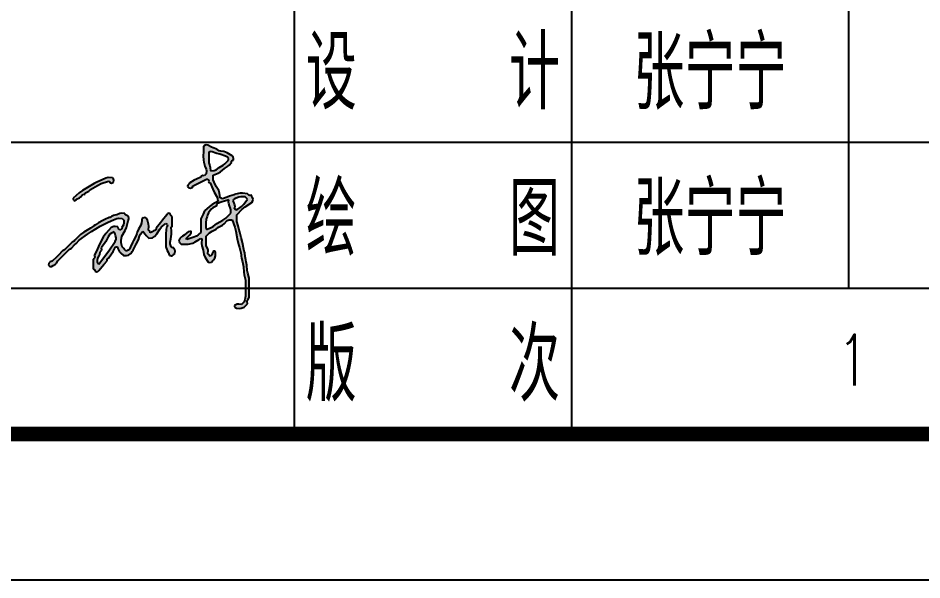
# Model space of a CAD drawing. Extents: x 196430 to 818205, y 904526 to 1974626.
# Drawn here: x 365144 to 371341, y 1710423 to 1714274 of the extents above; entities that cross this region are included whole.
import ezdxf
from ezdxf.enums import TextEntityAlignment as Align

# ---------------------------------------------------------------- set-up
doc = ezdxf.new("R2010")
doc.units = 0
doc.header["$LTSCALE"] = 1000
doc.header["$MEASUREMENT"] = 0
doc.layers.add('FRAME', color=7, linetype='Continuous')
doc.styles.add('FRAME-3', font='romans.shx', dxfattribs={"width": 0.7, "bigfont": 'hztxt.shx'})

# ---------------------------------------------------------------- blocks, each defined once
blk = doc.blocks.new('jkeoa')
h = blk.add_hatch(color=0)
h.paths.add_polyline_path([(-1067, 522), (-1014, 547), (-906, 581), (-895, 576), (-890, 569), (-888, 556), (-867, 552), (-854, 556), (-838, 569), (-832, 594), (-835, 611), (-850, 631), (-912, 633), (-945, 626), (-1000, 600), (-1075, 568), (-1112, 549), (-1182, 506), (-1281, 449), (-1328, 415), (-1413, 338), (-1412, 324), (-1409, 317), (-1400, 306), (-1384, 303), (-1370, 310), (-1363, 325), (-1323, 345), (-1304, 360), (-1275, 394), (-1259, 391), (-1245, 398), (-1238, 413), (-1206, 429), (-1190, 439), (-1163, 463)])
h.paths.add_polyline_path([(-953, -21), (-915, -2), (-838, 31), (-791, 50), (-763, 55), (-713, 50), (-703, 40), (-698, 35), (-688, 25), (-688, -19), (-696, -44), (-719, -81), (-719, -99), (-733, -112), (-750, -113), (-763, -97), (-769, -88), (-775, -69), (-813, -65), (-834, -68), (-869, -81), (-947, -167), (-982, -216), (-1038, -319), (-1063, -386), (-1078, -419), (-1113, -481), (-1105, -500), (-1109, -518), (-1125, -531), (-1125, -586), (-1125, -614), (-1125, -669), (-1110, -678), (-1103, -689), (-1100, -706), (-1078, -712), (-1062, -708), (-1044, -694), (-998, -638), (-974, -610), (-925, -556), (-928, -540), (-921, -527), (-906, -519), (-863, -456), (-842, -424), (-806, -356), (-791, -355), (-777, -365), (-775, -381), (-752, -427), (-734, -449), (-694, -481), (-650, -482), (-624, -475), (-588, -450), (-577, -432), (-570, -423), (-556, -406), (-526, -346), (-511, -316), (-481, -256), (-466, -202), (-453, -176), (-419, -131), (-386, -173), (-369, -193), (-331, -231), (-280, -227), (-249, -210), (-219, -169), (-177, -103), (-150, -72), (-88, -25), (-70, -39), (-67, -63), (-81, -81), (-85, -111), (-86, -126), (-88, -156), (-88, -236), (-88, -276), (-88, -356), (-68, -407), (-58, -432), (-38, -481), (-15, -487), (1, -483), (19, -469), (26, -461), (30, -458), (38, -450), (43, -418), (40, -398), (25, -369), (9, -371), (-1, -367), (-13, -356), (-27, -314), (-28, -288), (-19, -244), (-9, -174), (-8, -139), (-13, -69), (-8, -69), (-5, -69), (0, -69), (0, -14), (0, 14), (0, 69), (-15, 85), (-21, 97), (-25, 119), (-46, 124), (-63, 118), (-75, 100), (-135, 25), (-165, -12), (-225, -88), (-226, -101), (-229, -108), (-238, -119), (-268, -134), (-283, -141), (-313, -156), (-315, -138), (-322, -128), (-338, -119), (-334, -61), (-337, -31), (-350, 25), (-362, 47), (-376, 57), (-400, 63), (-407, 55), (-416, 52), (-425, 56), (-436, -12), (-448, -46), (-481, -106), (-497, -146), (-504, -166), (-519, -206), (-549, -266), (-564, -296), (-594, -356), (-610, -388), (-625, -403), (-656, -419), (-679, -394), (-690, -381), (-713, -356), (-727, -298), (-728, -266), (-719, -206), (-669, -125), (-649, -80), (-625, 13), (-617, 42), (-620, 62), (-638, 88), (-655, 97), (-663, 103), (-675, 119), (-721, 124), (-746, 119), (-788, 100), (-819, 95), (-835, 89), (-863, 75), (-877, 67), (-885, 65), (-900, 63), (-960, 33), (-990, 18), (-1050, -13), (-1096, -42), (-1118, -57), (-1163, -88), (-1261, -146), (-1307, -182), (-1388, -263), (-1400, -276), (-1408, -281), (-1425, -288), (-1470, -333), (-1493, -355), (-1538, -400), (-1548, -405), (-1553, -408), (-1563, -413), (-1623, -473), (-1653, -503), (-1713, -563), (-1742, -570), (-1760, -589), (-1763, -619), (-1744, -635), (-1722, -638), (-1700, -625), (-1667, -606), (-1651, -590), (-1632, -556), (-1564, -489), (-1530, -455), (-1463, -388), (-1453, -383), (-1448, -380), (-1438, -375), (-1393, -330), (-1370, -308), (-1325, -263), (-1210, -175), (-1150, -135), (-1025, -63)])
h.paths.add_polyline_path([(-888, -176), (-867, -160), (-825, -144), (-817, -163), (-813, -173), (-806, -194), (-798, -228), (-799, -249), (-813, -281), (-905, -412), (-951, -477), (-1044, -606), (-1069, -573), (-1072, -550), (-1063, -519), (-1046, -486), (-1039, -468), (-1032, -431), (-1014, -412), (-1009, -395), (-1013, -369), (-966, -311), (-946, -279), (-913, -213)], flags=16)
h.paths.add_polyline_path([(588, 669), (658, 694), (693, 714), (750, 763), (794, 793), (814, 811), (850, 850), (848, 866), (859, 880), (875, 881), (879, 907), (874, 924), (856, 944), (811, 972), (787, 984), (738, 1007), (696, 1008), (673, 1016), (638, 1038), (586, 1057), (561, 1068), (513, 1094), (488, 1100), (471, 1096), (450, 1082), (448, 1026), (447, 999), (444, 944), (449, 883), (454, 853), (469, 794), (487, 755), (492, 731), (488, 688), (475, 675), (469, 669), (456, 656), (438, 661), (422, 654), (413, 638), (347, 612), (315, 595), (256, 556), (244, 544), (238, 538), (225, 525), (220, 510), (225, 497), (238, 488), (264, 482), (285, 490), (300, 513), (370, 548), (405, 565), (475, 600), (493, 610), (510, 608), (525, 594), (522, 577), (529, 564), (544, 556), (581, 469), (603, 426), (650, 344), (651, 324), (653, 314), (656, 294), (574, 246), (535, 218), (463, 156), (443, 111), (433, 89), (413, 44), (413, -34), (413, -73), (413, -150), (388, -172), (375, -184), (350, -206), (295, -224), (268, -233), (213, -250), (205, -248), (201, -237), (206, -231), (234, -204), (248, -190), (275, -163), (275, -150), (275, -144), (275, -131), (231, -144), (209, -157), (175, -188), (147, -203), (134, -213), (113, -238), (100, -257), (98, -273), (106, -294), (116, -304), (121, -309), (131, -319), (171, -319), (191, -319), (231, -319), (297, -302), (330, -287), (388, -250), (400, -241), (411, -239), (425, -244), (422, -309), (426, -343), (444, -406), (455, -467), (467, -498), (500, -550), (515, -573), (536, -581), (563, -575), (582, -552), (592, -541), (613, -519), (621, -485), (622, -466), (619, -431), (613, -420), (597, -417), (588, -425), (575, -455), (566, -470), (544, -494), (533, -477), (527, -470), (513, -456), (516, -410), (510, -384), (488, -344), (488, -289), (488, -261), (488, -206), (518, -171), (536, -156), (575, -131), (613, -114), (631, -102), (663, -75), (718, -46), (745, -27), (788, 19), (814, 28), (829, 30), (856, 31), (895, -76), (910, -132), (931, -244), (951, -324), (961, -364), (982, -444), (987, -474), (989, -489), (994, -519), (1004, -569), (1009, -594), (1019, -644), (1024, -720), (1030, -758), (1050, -831), (1050, -924), (1050, -970), (1050, -1063), (1041, -1115), (1028, -1142), (994, -1182), (954, -1174), (930, -1177), (894, -1194), (894, -1212), (902, -1225), (919, -1232), (964, -1237), (989, -1234), (1032, -1219), (1048, -1198), (1057, -1188), (1075, -1169), (1074, -1133), (1080, -1112), (1100, -1082), (1100, -971), (1100, -916), (1100, -806), (1080, -733), (1074, -695), (1069, -619), (1059, -569), (1054, -544), (1044, -494), (1037, -443), (1032, -418), (1019, -369), (1009, -319), (1004, -294), (994, -244), (991, -228), (988, -221), (982, -206), (966, -146), (959, -116), (944, -56), (927, 4), (923, 37), (925, 100), (1000, 181), (1044, 217), (1138, 275), (1154, 303), (1156, 326), (1144, 356), (1136, 363), (1134, 372), (1138, 381), (1112, 378), (1095, 383), (1075, 400), (1008, 410), (972, 408), (906, 394), (899, 391), (895, 390), (888, 388), (820, 365), (786, 354), (719, 331), (706, 336), (700, 339), (688, 344), (678, 412), (666, 447), (631, 506), (599, 565), (589, 602)])
h.paths.add_polyline_path([(550, 731), (546, 777), (541, 801), (525, 844), (525, 904), (525, 934), (525, 994), (538, 999), (544, 1001), (556, 1007), (639, 979), (680, 965), (763, 938), (783, 931), (794, 924), (806, 906), (806, 894), (805, 887), (800, 875), (755, 830), (729, 810), (675, 775), (632, 744), (603, 734)], flags=16)
h.paths.add_polyline_path([(714, 285), (747, 295), (813, 313), (808, 280), (809, 262), (819, 231), (835, 191), (839, 168), (838, 125), (766, 55), (725, 24), (638, -25), (587, -65), (559, -81), (500, -106), (492, -103), (488, -100), (481, -94), (480, -41), (481, -15), (488, 38), (500, 75), (506, 94), (519, 131), (556, 181), (582, 203), (638, 231), (633, 244), (638, 257), (650, 263)], flags=16)
h.paths.add_polyline_path([(876, 319), (894, 331), (952, 351), (983, 356), (1044, 356), (1057, 344), (1063, 338), (1075, 325), (1024, 253), (991, 220), (919, 169), (913, 181), (900, 186), (888, 181), (896, 221), (893, 245), (875, 281), (870, 302)], flags=16)
at = {"color": 0}
for p, q in [((450, 1082), (448, 1026)), ((471, 1096), (450, 1082)), ((488, 1100), (471, 1096)), ((513, 1094), (488, 1100)), ((561, 1068), (513, 1094)), ((586, 1057), (561, 1068)), ((638, 1038), (586, 1057)), ((673, 1016), (638, 1038)), ((447, 999), (444, 944)), ((444, 944), (449, 883)), ((448, 1026), (447, 999)), ((538, 999), (525, 994)), ((525, 994), (525, 934)), ((525, 934), (525, 904)), ((525, 904), (525, 844)), ((544, 1001), (538, 999)), ((556, 1007), (544, 1001)), ((639, 979), (556, 1007)), ((680, 965), (639, 979)), ((696, 1008), (673, 1016)), ((763, 938), (680, 965)), ((738, 1007), (696, 1008)), ((787, 984), (738, 1007)), ((783, 931), (763, 938)), ((794, 924), (783, 931)), ((811, 972), (787, 984)), ((806, 906), (794, 924)), ((806, 894), (806, 906)), ((856, 944), (811, 972)), ((874, 924), (856, 944)), ((879, 907), (874, 924)), ((875, 881), (879, 907)), ((449, 883), (454, 853)), ((454, 853), (469, 794)), ((469, 794), (487, 755)), ((525, 844), (541, 801)), ((541, 801), (546, 777)), ((546, 777), (550, 731)), ((632, 744), (675, 775)), ((675, 775), (729, 810)), ((729, 810), (755, 830)), ((750, 763), (794, 793)), ((755, 830), (800, 875)), ((794, 793), (814, 811)), ((800, 875), (805, 887)), ((805, 887), (806, 894)), ((814, 811), (850, 850)), ((848, 866), (859, 880)), ((850, 850), (848, 866)), ((859, 880), (875, 881)), ((422, 654), (413, 638)), ((438, 661), (422, 654)), ((456, 656), (438, 661)), ((469, 669), (456, 656)), ((475, 675), (469, 669)), ((488, 688), (475, 675)), ((487, 755), (492, 731)), ((492, 731), (488, 688)), ((550, 731), (603, 734)), ((588, 669), (658, 694)), ((589, 602), (588, 669)), ((603, 734), (632, 744)), ((658, 694), (693, 714)), ((693, 714), (750, 763)), ((-1112, 549), (-1182, 506)), ((-1163, 463), (-1067, 522)), ((-1075, 568), (-1112, 549)), ((-1000, 600), (-1075, 568)), ((-1067, 522), (-1014, 547)), ((-1014, 547), (-906, 581)), ((-945, 626), (-1000, 600)), ((-912, 633), (-945, 626)), ((-850, 631), (-912, 633)), ((-906, 581), (-895, 576)), ((-895, 576), (-890, 569)), ((-890, 569), (-888, 556)), ((-888, 556), (-867, 552)), ((-867, 552), (-854, 556)), ((-854, 556), (-838, 569)), ((-835, 611), (-850, 631)), ((-838, 569), (-832, 594)), ((-832, 594), (-835, 611)), ((225, 525), (220, 510)), ((238, 538), (225, 525)), ((244, 544), (238, 538)), ((256, 556), (244, 544)), ((315, 595), (256, 556)), ((300, 513), (370, 548)), ((347, 612), (315, 595)), ((413, 638), (347, 612)), ((370, 548), (405, 565)), ((405, 565), (475, 600)), ((475, 600), (493, 610)), ((493, 610), (510, 608)), ((510, 608), (525, 594)), ((525, 594), (522, 577)), ((522, 577), (529, 564)), ((529, 564), (544, 556)), ((544, 556), (581, 469)), ((599, 565), (589, 602)), ((631, 506), (599, 565)), ((-1328, 415), (-1413, 338)), ((-1281, 449), (-1328, 415)), ((-1304, 360), (-1275, 394)), ((-1182, 506), (-1281, 449)), ((-1275, 394), (-1259, 391)), ((-1259, 391), (-1245, 398)), ((-1245, 398), (-1238, 413)), ((-1238, 413), (-1206, 429)), ((-1206, 429), (-1190, 439)), ((-1190, 439), (-1163, 463)), ((220, 510), (225, 497)), ((225, 497), (238, 488)), ((238, 488), (264, 482)), ((264, 482), (285, 490)), ((285, 490), (300, 513)), ((581, 469), (603, 426)), ((603, 426), (650, 344)), ((666, 447), (631, 506)), ((678, 412), (666, 447)), ((688, 344), (678, 412)), ((888, 388), (820, 365)), ((895, 390), (888, 388)), ((899, 391), (895, 390)), ((906, 394), (899, 391)), ((972, 408), (906, 394)), ((1008, 410), (972, 408)), ((1075, 400), (1008, 410)), ((1095, 383), (1075, 400)), ((-1413, 338), (-1412, 324)), ((-1412, 324), (-1409, 317)), ((-1409, 317), (-1400, 306)), ((-1400, 306), (-1384, 303)), ((-1384, 303), (-1370, 310)), ((-1370, 310), (-1363, 325)), ((-1363, 325), (-1323, 345)), ((-1323, 345), (-1304, 360)), ((656, 294), (574, 246)), ((650, 263), (638, 257)), ((650, 344), (651, 324)), ((714, 285), (650, 263)), ((651, 324), (653, 314)), ((653, 314), (656, 294)), ((700, 339), (688, 344)), ((706, 336), (700, 339)), ((719, 331), (706, 336)), ((747, 295), (714, 285)), ((786, 354), (719, 331)), ((813, 313), (747, 295)), ((820, 365), (786, 354)), ((808, 280), (813, 313)), ((809, 262), (808, 280)), ((819, 231), (809, 262)), ((876, 319), (870, 302)), ((870, 302), (875, 281)), ((875, 281), (893, 245)), ((894, 331), (876, 319)), ((952, 351), (894, 331)), ((983, 356), (952, 351)), ((1044, 356), (983, 356)), ((1024, 253), (1075, 325)), ((1057, 344), (1044, 356)), ((1044, 217), (1138, 275)), ((1063, 338), (1057, 344)), ((1075, 325), (1063, 338)), ((1112, 378), (1095, 383)), ((1138, 381), (1112, 378)), ((1134, 372), (1138, 381)), ((1136, 363), (1134, 372)), ((1144, 356), (1136, 363)), ((1138, 275), (1154, 303)), ((1156, 326), (1144, 356)), ((1154, 303), (1156, 326)), ((463, 156), (443, 111)), ((535, 218), (463, 156)), ((519, 131), (506, 94)), ((556, 181), (519, 131)), ((574, 246), (535, 218)), ((582, 203), (556, 181)), ((638, 231), (582, 203)), ((638, 257), (633, 244)), ((633, 244), (638, 231)), ((835, 191), (819, 231)), ((839, 168), (835, 191)), ((838, 125), (839, 168)), ((896, 221), (888, 181)), ((888, 181), (900, 186)), ((893, 245), (896, 221)), ((900, 186), (913, 181)), ((913, 181), (919, 169)), ((919, 169), (991, 220)), ((925, 100), (1000, 181)), ((991, 220), (1024, 253)), ((1000, 181), (1044, 217)), ((-990, 18), (-1050, -13)), ((-960, 33), (-990, 18)), ((-900, 63), (-960, 33)), ((-915, -2), (-838, 31)), ((-885, 65), (-900, 63)), ((-877, 67), (-885, 65)), ((-863, 75), (-877, 67)), ((-835, 89), (-863, 75)), ((-838, 31), (-791, 50)), ((-819, 95), (-835, 89)), ((-788, 100), (-819, 95)), ((-791, 50), (-763, 55)), ((-746, 119), (-788, 100)), ((-763, 55), (-713, 50)), ((-721, 124), (-746, 119)), ((-675, 119), (-721, 124)), ((-713, 50), (-703, 40)), ((-703, 40), (-698, 35)), ((-698, 35), (-688, 25)), ((-688, 25), (-688, -19)), ((-663, 103), (-675, 119)), ((-655, 97), (-663, 103)), ((-638, 88), (-655, 97)), ((-649, -80), (-625, 13)), ((-620, 62), (-638, 88)), ((-625, 13), (-617, 42)), ((-617, 42), (-620, 62)), ((-425, 56), (-436, -12)), ((-416, 52), (-425, 56)), ((-407, 55), (-416, 52)), ((-400, 63), (-407, 55)), ((-376, 57), (-400, 63)), ((-362, 47), (-376, 57)), ((-350, 25), (-362, 47)), ((-337, -31), (-350, 25)), ((-135, 25), (-165, -12)), ((-75, 100), (-135, 25)), ((-63, 118), (-75, 100)), ((-46, 124), (-63, 118)), ((-25, 119), (-46, 124)), ((-21, 97), (-25, 119)), ((-15, 85), (-21, 97)), ((0, 69), (-15, 85)), ((0, 14), (0, 69)), ((0, -14), (0, 14)), ((433, 89), (413, 44)), ((413, 44), (413, -34)), ((443, 111), (433, 89)), ((488, 38), (481, -15)), ((500, 75), (488, 38)), ((506, 94), (500, 75)), ((638, -25), (725, 24)), ((725, 24), (766, 55)), ((745, -27), (788, 19)), ((766, 55), (838, 125)), ((788, 19), (814, 28)), ((814, 28), (829, 30)), ((829, 30), (856, 31)), ((856, 31), (895, -76)), ((923, 37), (925, 100)), ((927, 4), (923, 37)), ((944, -56), (927, 4)), ((-1163, -88), (-1261, -146)), ((-1118, -57), (-1163, -88)), ((-1150, -135), (-1025, -63)), ((-1096, -42), (-1118, -57)), ((-1050, -13), (-1096, -42)), ((-1025, -63), (-953, -21)), ((-953, -21), (-915, -2)), ((-869, -81), (-947, -167)), ((-834, -68), (-869, -81)), ((-813, -65), (-834, -68)), ((-775, -69), (-813, -65)), ((-769, -88), (-775, -69)), ((-763, -97), (-769, -88)), ((-750, -113), (-763, -97)), ((-733, -112), (-750, -113)), ((-719, -99), (-733, -112)), ((-696, -44), (-719, -81)), ((-719, -81), (-719, -99)), ((-719, -206), (-669, -125)), ((-688, -19), (-696, -44)), ((-669, -125), (-649, -80)), ((-481, -106), (-497, -146)), ((-448, -46), (-481, -106)), ((-436, -12), (-448, -46)), ((-338, -119), (-334, -61)), ((-322, -128), (-338, -119)), ((-334, -61), (-337, -31)), ((-315, -138), (-322, -128)), ((-238, -119), (-268, -134)), ((-229, -108), (-238, -119)), ((-226, -101), (-229, -108)), ((-225, -88), (-226, -101)), ((-165, -12), (-225, -88)), ((-219, -169), (-177, -103)), ((-177, -103), (-150, -72)), ((-150, -72), (-88, -25)), ((-88, -25), (-70, -39)), ((-86, -126), (-88, -156)), ((-85, -111), (-86, -126)), ((-81, -81), (-85, -111)), ((-67, -63), (-81, -81)), ((-70, -39), (-67, -63)), ((-8, -139), (-13, -69)), ((-13, -69), (-8, -69)), ((-8, -69), (-5, -69)), ((-5, -69), (0, -69)), ((0, -69), (0, -14)), ((413, -34), (413, -73)), ((413, -73), (413, -150)), ((481, -15), (480, -41)), ((480, -41), (481, -94)), ((481, -94), (488, -100)), ((488, -100), (492, -103)), ((492, -103), (500, -106)), ((500, -106), (559, -81)), ((559, -81), (587, -65)), ((575, -131), (613, -114)), ((587, -65), (638, -25)), ((613, -114), (631, -102)), ((631, -102), (663, -75)), ((663, -75), (718, -46)), ((718, -46), (745, -27)), ((895, -76), (910, -132)), ((959, -116), (944, -56)), ((966, -146), (959, -116)), ((-1307, -182), (-1388, -263)), ((-1325, -263), (-1210, -175)), ((-1261, -146), (-1307, -182)), ((-1210, -175), (-1150, -135)), ((-982, -216), (-1038, -319)), ((-947, -167), (-982, -216)), ((-913, -213), (-946, -279)), ((-888, -176), (-913, -213)), ((-867, -160), (-888, -176)), ((-825, -144), (-867, -160)), ((-817, -163), (-825, -144)), ((-813, -173), (-817, -163)), ((-806, -194), (-813, -173)), ((-813, -281), (-799, -249)), ((-798, -228), (-806, -194)), ((-799, -249), (-798, -228)), ((-728, -266), (-719, -206)), ((-519, -206), (-549, -266)), ((-504, -166), (-519, -206)), ((-511, -316), (-481, -256)), ((-497, -146), (-504, -166)), ((-481, -256), (-466, -202)), ((-466, -202), (-453, -176)), ((-453, -176), (-419, -131)), ((-419, -131), (-386, -173)), ((-386, -173), (-369, -193)), ((-369, -193), (-331, -231)), ((-331, -231), (-280, -227)), ((-313, -156), (-315, -138)), ((-283, -141), (-313, -156)), ((-268, -134), (-283, -141)), ((-280, -227), (-249, -210)), ((-249, -210), (-219, -169)), ((-88, -156), (-88, -236)), ((-88, -236), (-88, -276)), ((-28, -288), (-19, -244)), ((-19, -244), (-9, -174)), ((-9, -174), (-8, -139)), ((100, -257), (98, -273)), ((113, -238), (100, -257)), ((134, -213), (113, -238)), ((147, -203), (134, -213)), ((175, -188), (147, -203)), ((209, -157), (175, -188)), ((201, -237), (206, -231)), ((205, -248), (201, -237)), ((213, -250), (205, -248)), ((206, -231), (234, -204)), ((231, -144), (209, -157)), ((268, -233), (213, -250)), ((275, -131), (231, -144)), ((234, -204), (248, -190)), ((248, -190), (275, -163)), ((295, -224), (268, -233)), ((275, -144), (275, -131)), ((275, -150), (275, -144)), ((275, -163), (275, -150)), ((350, -206), (295, -224)), ((330, -287), (388, -250)), ((375, -184), (350, -206)), ((388, -172), (375, -184)), ((413, -150), (388, -172)), ((388, -250), (400, -241)), ((400, -241), (411, -239)), ((411, -239), (425, -244)), ((425, -244), (422, -309)), ((488, -206), (518, -171)), ((488, -261), (488, -206)), ((518, -171), (536, -156)), ((536, -156), (575, -131)), ((910, -132), (931, -244)), ((931, -244), (951, -324)), ((982, -206), (966, -146)), ((988, -221), (982, -206)), ((991, -228), (988, -221)), ((994, -244), (991, -228)), ((1004, -294), (994, -244)), ((-1493, -355), (-1538, -400)), ((-1470, -333), (-1493, -355)), ((-1425, -288), (-1470, -333)), ((-1463, -388), (-1453, -383)), ((-1453, -383), (-1448, -380)), ((-1448, -380), (-1438, -375)), ((-1438, -375), (-1393, -330)), ((-1408, -281), (-1425, -288)), ((-1400, -276), (-1408, -281)), ((-1388, -263), (-1400, -276)), ((-1393, -330), (-1370, -308)), ((-1370, -308), (-1325, -263)), ((-1063, -386), (-1078, -419)), ((-1038, -319), (-1063, -386)), ((-966, -311), (-1013, -369)), ((-1013, -369), (-1009, -395)), ((-946, -279), (-966, -311)), ((-905, -412), (-813, -281)), ((-842, -424), (-806, -356)), ((-806, -356), (-791, -355)), ((-791, -355), (-777, -365)), ((-777, -365), (-775, -381)), ((-775, -381), (-752, -427)), ((-727, -298), (-728, -266)), ((-713, -356), (-727, -298)), ((-690, -381), (-713, -356)), ((-679, -394), (-690, -381)), ((-594, -356), (-610, -388)), ((-564, -296), (-594, -356)), ((-549, -266), (-564, -296)), ((-556, -406), (-526, -346)), ((-526, -346), (-511, -316)), ((-88, -276), (-88, -356)), ((-88, -356), (-68, -407)), ((-27, -314), (-28, -288)), ((-13, -356), (-27, -314)), ((-1, -367), (-13, -356)), ((9, -371), (-1, -367)), ((25, -369), (9, -371)), ((40, -398), (25, -369)), ((98, -273), (106, -294)), ((106, -294), (116, -304)), ((116, -304), (121, -309)), ((121, -309), (131, -319)), ((131, -319), (171, -319)), ((171, -319), (191, -319)), ((191, -319), (231, -319)), ((231, -319), (297, -302)), ((297, -302), (330, -287)), ((422, -309), (426, -343)), ((426, -343), (444, -406)), ((488, -289), (488, -261)), ((488, -344), (488, -289)), ((510, -384), (488, -344)), ((516, -410), (510, -384)), ((951, -324), (961, -364)), ((961, -364), (982, -444)), ((1009, -319), (1004, -294)), ((1019, -369), (1009, -319)), ((1032, -418), (1019, -369)), ((-1653, -503), (-1713, -563)), ((-1623, -473), (-1653, -503)), ((-1632, -556), (-1564, -489)), ((-1563, -413), (-1623, -473)), ((-1564, -489), (-1530, -455)), ((-1553, -408), (-1563, -413)), ((-1548, -405), (-1553, -408)), ((-1538, -400), (-1548, -405)), ((-1530, -455), (-1463, -388)), ((-1078, -419), (-1113, -481)), ((-1113, -481), (-1105, -500)), ((-1105, -500), (-1109, -518)), ((-1046, -486), (-1063, -519)), ((-1039, -468), (-1046, -486)), ((-1044, -606), (-951, -477)), ((-1032, -431), (-1039, -468)), ((-1014, -412), (-1032, -431)), ((-1009, -395), (-1014, -412)), ((-951, -477), (-905, -412)), ((-906, -519), (-863, -456)), ((-863, -456), (-842, -424)), ((-752, -427), (-734, -449)), ((-734, -449), (-694, -481)), ((-694, -481), (-650, -482)), ((-656, -419), (-679, -394)), ((-625, -403), (-656, -419)), ((-650, -482), (-624, -475)), ((-610, -388), (-625, -403)), ((-624, -475), (-588, -450)), ((-588, -450), (-577, -432)), ((-577, -432), (-570, -423)), ((-570, -423), (-556, -406)), ((-68, -407), (-58, -432)), ((-58, -432), (-38, -481)), ((-38, -481), (-15, -487)), ((-15, -487), (1, -483)), ((1, -483), (19, -469)), ((19, -469), (26, -461)), ((26, -461), (30, -458)), ((30, -458), (38, -450)), ((38, -450), (43, -418)), ((43, -418), (40, -398)), ((444, -406), (455, -467)), ((455, -467), (467, -498)), ((467, -498), (500, -550)), ((513, -456), (516, -410)), ((527, -470), (513, -456)), ((533, -477), (527, -470)), ((544, -494), (533, -477)), ((566, -470), (544, -494)), ((575, -455), (566, -470)), ((588, -425), (575, -455)), ((597, -417), (588, -425)), ((613, -420), (597, -417)), ((619, -431), (613, -420)), ((613, -519), (621, -485)), ((622, -466), (619, -431)), ((621, -485), (622, -466)), ((982, -444), (987, -474)), ((987, -474), (989, -489)), ((989, -489), (994, -519)), ((1037, -443), (1032, -418)), ((1044, -494), (1037, -443)), ((1054, -544), (1044, -494)), ((-1760, -589), (-1763, -619)), ((-1763, -619), (-1744, -635)), ((-1742, -570), (-1760, -589)), ((-1744, -635), (-1722, -638)), ((-1713, -563), (-1742, -570)), ((-1722, -638), (-1700, -625)), ((-1700, -625), (-1667, -606)), ((-1667, -606), (-1651, -590)), ((-1651, -590), (-1632, -556)), ((-1109, -518), (-1125, -531)), ((-1125, -531), (-1125, -586)), ((-1125, -586), (-1125, -614)), ((-1125, -614), (-1125, -669)), ((-1063, -519), (-1072, -550)), ((-1072, -550), (-1069, -573)), ((-1069, -573), (-1044, -606)), ((-1044, -694), (-998, -638)), ((-998, -638), (-974, -610)), ((-974, -610), (-925, -556)), ((-928, -540), (-921, -527)), ((-925, -556), (-928, -540)), ((-921, -527), (-906, -519)), ((500, -550), (515, -573)), ((515, -573), (536, -581)), ((536, -581), (563, -575)), ((563, -575), (582, -552)), ((582, -552), (592, -541)), ((592, -541), (613, -519)), ((994, -519), (1004, -569)), ((1004, -569), (1009, -594)), ((1009, -594), (1019, -644)), ((1019, -644), (1024, -720)), ((1059, -569), (1054, -544)), ((1069, -619), (1059, -569)), ((1074, -695), (1069, -619)), ((-1125, -669), (-1110, -678)), ((-1110, -678), (-1103, -689)), ((-1103, -689), (-1100, -706)), ((-1100, -706), (-1078, -712)), ((-1078, -712), (-1062, -708)), ((-1062, -708), (-1044, -694)), ((1024, -720), (1030, -758)), ((1030, -758), (1050, -831)), ((1080, -733), (1074, -695)), ((1100, -806), (1080, -733)), ((1050, -831), (1050, -924)), ((1100, -916), (1100, -806)), ((1050, -924), (1050, -970)), ((1050, -970), (1050, -1063)), ((1100, -971), (1100, -916)), ((1100, -1082), (1100, -971)), ((1028, -1142), (994, -1182)), ((1041, -1115), (1028, -1142)), ((1050, -1063), (1041, -1115)), ((1074, -1133), (1080, -1112)), ((1075, -1169), (1074, -1133)), ((1080, -1112), (1100, -1082)), ((930, -1177), (894, -1194)), ((894, -1194), (894, -1212)), ((894, -1212), (902, -1225)), ((902, -1225), (919, -1232)), ((919, -1232), (964, -1237)), ((954, -1174), (930, -1177)), ((994, -1182), (954, -1174)), ((964, -1237), (989, -1234)), ((989, -1234), (1032, -1219)), ((1032, -1219), (1048, -1198)), ((1048, -1198), (1057, -1188)), ((1057, -1188), (1075, -1169))]:
    blk.add_line(p, q, dxfattribs=at)
blk = doc.blocks.new('a1')
at = {"layer": 'FRAME'}
for p, q in [((105819.7, 131240.1), (105819.7, 127240.1)), ((107719.7, 131240.1), (107719.7, 127240.1)), ((109619.7, 131240.1), (109619.7, 128240.1)), ((87519.7, 129240.1), (115319.7, 129240.1)), ((100119.7, 128240.1), (115319.7, 128240.1)), ((87519.7, 127240.1), (115319.7, 127240.1))]:
    blk.add_line(p, q, dxfattribs=at)
blk.add_lwpolyline([(32219.7, 126240.1), (116319.7, 126240.1), (116319.7, 185640.1), (32219.7, 185640.1)], close=True, dxfattribs=at)
at = {"layer": 'FRAME', "const_width": 100}
blk.add_lwpolyline([(34719.7, 127240.1), (115319.7, 127240.1), (115319.7, 184640.1), (34719.7, 184640.1)], close=True, dxfattribs=at)
at = {"color": 7, "xscale": 0.48, "yscale": 0.48, "zscale": 0.48}
blk.add_blockref('jkeoa', (104981.6, 128694.5), dxfattribs=at)
at = {"layer": 'FRAME', "style": 'FRAME-3', "width": 0.7}
for s, height, p in [('设    计', 500, (106769.7, 129740.1)), ('张宁宁', 500, (108669.7, 129740.1)), ('绘    图', 500, (106769.7, 128740.1)), ('张宁宁', 500, (108669.7, 128740.1)), ('版    次', 500, (106769.7, 127740.1)), ('1', 350, (109650.9, 127747.2))]:
    blk.add_text(s, height=height, dxfattribs=at).set_placement(p, align=Align.MIDDLE)

msp = doc.modelspace()

# ---------------------------------------------------------------- block references
at = {"layer": 'FRAME'}
msp.add_blockref('a1', (261218.4, 1584182.5), dxfattribs=at)

doc.saveas('drawing.dxf')
